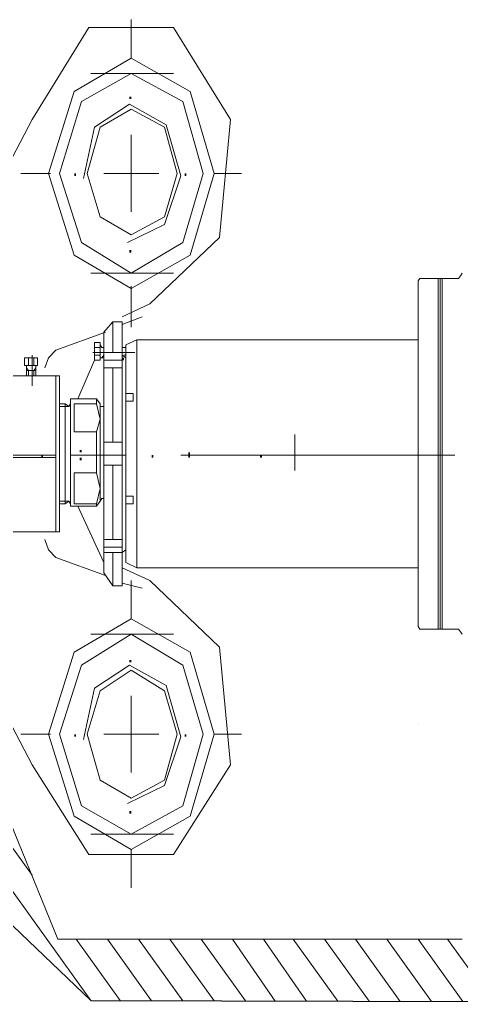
# Model space of a CAD drawing. Header units: inches. Extents: x 2435 to 7572, y 377 to 2555.
# Drawn here: x 6194.1 to 6356.1, y 951.7 to 1312.7 of the extents above; entities that cross this region are included whole.
import ezdxf

# ---------------------------------------------------------------- set-up
doc = ezdxf.new("R2010")
doc.units = ezdxf.units.IN
doc.header["$MEASUREMENT"] = 0

msp = doc.modelspace()

# ---------------------------------------------------------------- hatches: boundary and pattern name
at = {"transparency": 33554559}
for points in [[(6235.06, 1283.53), (6234.38, 1283.53), (6234.38, 1284.47), (6235.06, 1284.47)], [(6214.82, 1255.33), (6214.15, 1255.33), (6214.15, 1256.27), (6214.82, 1256.27)], [(6255.29, 1255.33), (6254.61, 1255.33), (6254.61, 1256.27), (6255.29, 1256.27)], [(6235.06, 1227.14), (6234.38, 1227.14), (6234.38, 1228.08), (6235.06, 1228.08)], [(6232.36, 1187.66), (6231.68, 1187.66), (6231.68, 1188.6), (6232.36, 1188.6)], [(6202.68, 1151.95), (6202.01, 1151.95), (6202.01, 1152.89), (6202.68, 1152.89)], [(6216.85, 1153.83), (6216.17, 1153.83), (6216.17, 1154.77), (6216.85, 1154.77)], [(6216.85, 1151.01), (6216.17, 1151.01), (6216.17, 1151.95), (6216.85, 1151.95)], [(6243.15, 1151.95), (6242.47, 1151.95), (6242.47, 1152.89), (6243.15, 1152.89)], [(6256.64, 1152.89), (6255.96, 1152.89), (6255.96, 1153.83), (6256.64, 1153.83)], [(6256.64, 1151.95), (6255.96, 1151.95), (6255.96, 1152.89), (6256.64, 1152.89)], [(6282.94, 1151.95), (6282.26, 1151.95), (6282.26, 1152.89), (6282.94, 1152.89)], [(6235.06, 1076.76), (6234.38, 1076.76), (6234.38, 1077.7), (6235.06, 1077.7)], [(6214.82, 1049.5), (6214.15, 1049.5), (6214.15, 1050.44), (6214.82, 1050.44)], [(6255.29, 1049.5), (6254.61, 1049.5), (6254.61, 1050.44), (6255.29, 1050.44)], [(6235.06, 1021.3), (6234.38, 1021.3), (6234.38, 1022.24), (6235.06, 1022.24)]]:
    msp.add_hatch(color=256, dxfattribs=at).paths.add_polyline_path(points)

# ---------------------------------------------------------------- linework, layer by layer
at = {"lineweight": 5}
for p, q in [((6235.06, 1312.67), (6235.06, 1298.57)), ((6219.54, 1309.85), (6198.64, 1276.01)), ((6250.57, 1309.85), (6219.54, 1309.85)), ((6271.47, 1276.01), (6250.57, 1309.85)), ((6214.15, 1286.35), (6235.06, 1298.57)), ((6235.06, 1298.57), (6256.64, 1286.35)), ((6216.85, 1282.59), (6235.06, 1292.93)), ((6250.57, 1292.93), (6220.22, 1292.93)), ((6235.06, 1292.93), (6253.94, 1282.59)), ((6204.71, 1256.27), (6214.15, 1286.35)), ((6256.64, 1286.35), (6265.4, 1256.27)), ((6208.75, 1256.27), (6216.85, 1282.59)), ((6221.57, 1273.19), (6234.38, 1281.65)), ((6234.38, 1281.65), (6247.87, 1274.13)), ((6253.94, 1282.59), (6261.36, 1256.27)), ((6223.59, 1273.19), (6235.06, 1279.77)), ((6235.06, 1279.77), (6247.2, 1273.19)), ((6198.64, 1276.01), (6189.87, 1259.09)), ((6267.43, 1232.78), (6271.47, 1276.01)), ((6217.52, 1254.39), (6221.57, 1273.19)), ((6218.87, 1256.27), (6223.59, 1273.19)), ((6247.2, 1273.19), (6251.92, 1256.27)), ((6247.87, 1274.13), (6253.26, 1255.33)), ((6235.06, 1270.37), (6235.06, 1242.17)), ((6205.38, 1256.27), (6194.59, 1256.27)), ((6214.15, 1226.2), (6204.71, 1256.27)), ((6216.85, 1230.9), (6208.75, 1256.27)), ((6223.59, 1240.3), (6218.87, 1256.27)), ((6245.17, 1256.27), (6224.94, 1256.27)), ((6251.92, 1256.27), (6247.2, 1240.3)), ((6261.36, 1256.27), (6253.94, 1230.9)), ((6265.4, 1256.27), (6256.64, 1226.2)), ((6275.52, 1256.27), (6265.4, 1256.27)), ((6253.26, 1255.33), (6247.2, 1237.48)), ((6235.06, 1233.72), (6223.59, 1240.3)), ((6247.2, 1240.3), (6235.06, 1233.72)), ((6247.2, 1237.48), (6233.71, 1230.9)), ((6241.8, 1208.34), (6267.43, 1232.78)), ((6235.06, 1219.62), (6216.85, 1230.9)), ((6253.94, 1230.9), (6235.06, 1219.62)), ((6235.06, 1213.98), (6214.15, 1226.2)), ((6256.64, 1226.2), (6235.06, 1213.98)), ((6250.57, 1219.62), (6220.22, 1219.62)), ((6340.94, 1217.74), (6340.26, 1216.8)), ((6340.26, 1216.8), (6340.26, 1089.92)), ((6347.68, 1217.74), (6340.94, 1217.74)), ((6347.68, 1088.98), (6347.68, 1217.74)), ((6347.68, 1088.98), (6347.68, 1217.74)), ((6347.68, 1217.74), (6348.36, 1217.74)), ((6348.36, 1217.74), (6348.36, 1088.98)), ((6348.36, 1088.98), (6348.36, 1217.74)), ((6348.36, 1217.74), (6348.36, 1088.98)), ((6348.36, 1088.98), (6348.36, 1217.74)), ((6348.36, 1217.74), (6348.36, 1088.98)), ((6348.36, 1088.98), (6348.36, 1217.74)), ((6348.36, 1217.74), (6349.03, 1217.74)), ((6349.03, 1217.74), (6349.03, 1088.98)), ((6349.03, 1088.98), (6349.03, 1217.74)), ((6349.03, 1217.74), (6349.03, 1088.98)), ((6349.03, 1088.98), (6349.03, 1217.74)), ((6349.03, 1217.74), (6349.03, 1088.98)), ((6349.03, 1088.98), (6349.03, 1217.74)), ((6355.1, 1217.74), (6349.03, 1217.74)), ((6349.03, 1217.74), (6349.03, 1088.98)), ((6355.77, 1218.68), (6355.1, 1217.74)), ((6356.45, 1219.62), (6355.77, 1218.68)), ((6235.06, 1214.92), (6235.06, 1199.88)), ((6231.68, 1203.64), (6241.8, 1208.34)), ((6239.1, 1203.64), (6231.68, 1200.82)), ((6224.94, 1198), (6228.31, 1201.76)), ((6228.31, 1201.76), (6228.31, 1190.48)), ((6228.31, 1201.76), (6231.68, 1201.76)), ((6231.68, 1201.76), (6231.68, 1189.54)), ((6225.61, 1198), (6207.41, 1191.42)), ((6224.94, 1109.65), (6224.94, 1198)), ((6233.03, 1193.3), (6237.08, 1195.18)), ((6237.08, 1195.18), (6340.26, 1195.18)), ((6237.08, 1111.53), (6237.08, 1195.18)), ((6207.41, 1191.42), (6204.71, 1188.6)), ((6221.57, 1187.66), (6221.57, 1194.24)), ((6221.57, 1187.66), (6221.57, 1194.24)), ((6221.57, 1194.24), (6223.59, 1194.24)), ((6221.57, 1192.36), (6223.59, 1192.36)), ((6223.59, 1194.24), (6223.59, 1187.66)), ((6224.27, 1192.36), (6223.59, 1193.3)), ((6224.94, 1192.36), (6224.27, 1192.36)), ((6224.27, 1192.36), (6224.94, 1192.36)), ((6224.94, 1193.3), (6224.94, 1192.36)), ((6224.94, 1188.6), (6224.94, 1192.36)), ((6231.68, 1192.36), (6233.03, 1192.36)), ((6233.03, 1192.36), (6231.68, 1192.36)), ((6233.03, 1114.35), (6233.03, 1193.3)), ((6233.03, 1193.3), (6233.03, 1193.3)), ((6195.94, 1188.6), (6200.66, 1188.6)), ((6195.94, 1188.6), (6200.66, 1188.6)), ((6195.94, 1185.78), (6195.94, 1188.6)), ((6197.29, 1188.6), (6197.29, 1185.78)), ((6198.64, 1189.54), (6198.64, 1178.26)), ((6199.31, 1188.6), (6199.31, 1185.78)), ((6200.66, 1188.6), (6200.66, 1185.78)), ((6204.71, 1188.6), (6203.36, 1184.84)), ((6215.5, 1173.56), (6221.57, 1187.66)), ((6220.89, 1190.48), (6236.4, 1190.48)), ((6221.57, 1189.54), (6223.59, 1189.54)), ((6223.59, 1187.66), (6221.57, 1187.66)), ((6223.59, 1188.6), (6224.27, 1188.6)), ((6224.27, 1188.6), (6224.94, 1189.54)), ((6224.27, 1188.6), (6224.94, 1188.6)), ((6231.68, 1190.48), (6224.94, 1190.48)), ((6231.68, 1187.66), (6224.94, 1187.66)), ((6231.68, 1189.54), (6233.03, 1188.6)), ((6231.68, 1189.54), (6231.68, 1117.17)), ((6232.36, 1189.54), (6233.03, 1189.54)), ((6200.66, 1185.78), (6195.94, 1185.78)), ((6196.61, 1185.78), (6196.61, 1184.84)), ((6196.61, 1184.84), (6197.29, 1183.9)), ((6196.61, 1184.84), (6196.61, 1182.02)), ((6199.99, 1184.84), (6199.31, 1183.9)), ((6199.99, 1184.84), (6199.99, 1185.78)), ((6199.99, 1182.02), (6199.99, 1184.84)), ((6231.68, 1184.84), (6224.94, 1184.84)), ((6228.31, 1184.84), (6228.31, 1157.59)), ((6187.17, 1182.02), (6208.75, 1182.02)), ((6196.61, 1183.9), (6199.99, 1183.9)), ((6197.29, 1183.9), (6197.29, 1182.02)), ((6199.31, 1183.9), (6199.31, 1182.02)), ((6207.41, 1182.02), (6207.41, 1124.69)), ((6208.75, 1182.02), (6208.75, 1124.69)), ((6222.24, 1173.56), (6212.8, 1173.56)), ((6212.8, 1173.56), (6212.8, 1134.09)), ((6223.59, 1171.68), (6222.24, 1173.56)), ((6222.24, 1173.56), (6222.24, 1171.68)), ((6235.73, 1175.44), (6233.03, 1175.44)), ((6235.73, 1172.62), (6235.73, 1175.44)), ((6210.78, 1171.68), (6208.75, 1171.68)), ((6208.75, 1170.74), (6212.13, 1170.74)), ((6212.13, 1170.74), (6210.78, 1171.68)), ((6210.78, 1135.03), (6210.78, 1171.68)), ((6212.8, 1171.68), (6212.13, 1170.74)), ((6214.15, 1171.68), (6214.15, 1161.35)), ((6222.24, 1171.68), (6214.15, 1171.68)), ((6223.59, 1166.05), (6222.24, 1171.68)), ((6223.59, 1135.97), (6223.59, 1171.68)), ((6224.27, 1170.74), (6223.59, 1170.74)), ((6224.94, 1170.74), (6224.27, 1170.74)), ((6233.03, 1172.62), (6235.73, 1172.62)), ((6222.24, 1161.35), (6223.59, 1166.05)), ((6214.15, 1161.35), (6222.24, 1161.35)), ((6222.24, 1161.35), (6222.24, 1146.31)), ((6295.08, 1147.25), (6295.08, 1160.41)), ((6231.68, 1157.59), (6224.94, 1157.59)), ((6207.41, 1151.95), (6187.17, 1151.95)), ((6207.41, 1152.89), (6189.2, 1152.89)), ((6212.8, 1152.89), (6233.03, 1152.89)), ((6253.26, 1152.89), (6273.5, 1152.89)), ((6295.08, 1152.89), (6267.43, 1152.89)), ((6293.73, 1152.89), (6313.29, 1152.89)), ((6340.26, 1152.89), (6309.24, 1152.89)), ((6333.52, 1152.89), (6353.75, 1152.89)), ((6340.26, 1152.89), (6340.26, 1152.89)), ((6231.68, 1149.13), (6224.94, 1149.13)), ((6228.31, 1121.87), (6228.31, 1149.13)), ((6214.15, 1135.03), (6214.15, 1146.31)), ((6214.15, 1146.31), (6222.24, 1146.31)), ((6222.24, 1146.31), (6223.59, 1140.67)), ((6223.59, 1140.67), (6222.24, 1135.03)), ((6233.03, 1137.85), (6235.73, 1137.85)), ((6235.73, 1137.85), (6235.73, 1135.03)), ((6208.75, 1135.97), (6212.13, 1135.97)), ((6208.75, 1135.03), (6210.78, 1135.03)), ((6210.78, 1135.03), (6212.13, 1135.97)), ((6212.13, 1135.97), (6212.8, 1135.03)), ((6212.8, 1134.09), (6222.24, 1134.09)), ((6222.24, 1135.03), (6214.15, 1135.03)), ((6224.94, 1113.41), (6215.5, 1134.09)), ((6222.24, 1134.09), (6223.59, 1135.97)), ((6222.24, 1134.09), (6222.24, 1135.03)), ((6224.27, 1136.91), (6223.59, 1135.97)), ((6224.94, 1136.91), (6224.27, 1136.91)), ((6235.73, 1135.03), (6233.03, 1135.03)), ((6208.75, 1124.69), (6187.17, 1124.69)), ((6204.71, 1118.11), (6203.36, 1121.87)), ((6231.68, 1121.87), (6224.94, 1121.87)), ((6231.68, 1119.05), (6224.94, 1119.05)), ((6207.41, 1115.29), (6204.71, 1118.11)), ((6231.68, 1117.17), (6224.94, 1117.17)), ((6228.31, 1104.95), (6228.31, 1117.17)), ((6233.03, 1118.11), (6231.68, 1117.17)), ((6231.68, 1117.17), (6231.68, 1104.95)), ((6225.61, 1108.71), (6207.41, 1115.29)), ((6233.03, 1113.41), (6233.03, 1114.35)), ((6237.08, 1111.53), (6233.03, 1113.41)), ((6228.31, 1104.95), (6224.94, 1109.65)), ((6241.8, 1106.83), (6231.68, 1111.53)), ((6340.26, 1111.53), (6237.08, 1111.53)), ((6231.68, 1104.95), (6228.31, 1104.95)), ((6239.1, 1104.01), (6231.68, 1105.89)), ((6235.06, 1106.83), (6235.06, 1092.74)), ((6267.43, 1082.4), (6241.8, 1106.83)), ((6214.15, 1080.52), (6235.06, 1092.74)), ((6235.06, 1092.74), (6256.64, 1080.52)), ((6216.85, 1075.82), (6235.06, 1087.1)), ((6250.57, 1087.1), (6220.22, 1087.1)), ((6235.06, 1087.1), (6253.94, 1075.82)), ((6340.26, 1089.92), (6340.94, 1088.98)), ((6340.94, 1088.98), (6347.68, 1088.98)), ((6348.36, 1088.98), (6347.68, 1088.98)), ((6349.03, 1088.98), (6348.36, 1088.98)), ((6349.03, 1088.98), (6355.1, 1088.98)), ((6355.1, 1088.98), (6355.77, 1088.04)), ((6355.77, 1088.04), (6356.45, 1087.1)), ((6204.71, 1050.44), (6214.15, 1080.52)), ((6256.64, 1080.52), (6265.4, 1050.44)), ((6271.47, 1039.16), (6267.43, 1082.4)), ((6208.75, 1050.44), (6216.85, 1075.82)), ((6221.57, 1067.36), (6234.38, 1075.82)), ((6234.38, 1075.82), (6247.87, 1068.3)), ((6253.94, 1075.82), (6261.36, 1050.44)), ((6223.59, 1066.42), (6235.06, 1073.94)), ((6235.06, 1073.94), (6247.2, 1066.42)), ((6217.52, 1048.56), (6221.57, 1067.36)), ((6218.87, 1050.44), (6223.59, 1066.42)), ((6247.2, 1066.42), (6251.92, 1050.44)), ((6247.87, 1068.3), (6253.26, 1049.5)), ((6235.06, 1064.54), (6235.06, 1036.34)), ((6189.87, 1056.08), (6198.64, 1039.16)), ((6340.26, 1054.2), (6340.26, 1054.2)), ((6205.38, 1050.44), (6194.59, 1050.44)), ((6214.15, 1020.36), (6204.71, 1050.44)), ((6216.85, 1024.12), (6208.75, 1050.44)), ((6223.59, 1033.52), (6218.87, 1050.44)), ((6245.17, 1050.44), (6224.94, 1050.44)), ((6251.92, 1050.44), (6247.2, 1033.52)), ((6253.26, 1049.5), (6247.2, 1031.64)), ((6261.36, 1050.44), (6253.94, 1024.12)), ((6265.4, 1050.44), (6256.64, 1020.36)), ((6275.52, 1050.44), (6265.4, 1050.44)), ((6220.22, 952.69), (6154.13, 1044.8)), ((6198.64, 998.75), (6165.59, 1044.8)), ((6208.08, 975.25), (6179.75, 1044.8)), ((6198.64, 1039.16), (6219.54, 1006.27)), ((6250.57, 1006.27), (6271.47, 1039.16)), ((6235.06, 1026.94), (6223.59, 1033.52)), ((6247.2, 1033.52), (6235.06, 1026.94)), ((6247.2, 1031.64), (6233.71, 1025.06)), ((6235.06, 1013.79), (6216.85, 1024.12)), ((6253.94, 1024.12), (6235.06, 1013.79)), ((6235.06, 1008.15), (6214.15, 1020.36)), ((6256.64, 1020.36), (6235.06, 1008.15)), ((6250.57, 1013.79), (6220.22, 1013.79)), ((6235.06, 1008.15), (6235.06, 994.05)), ((6219.54, 1006.27), (6250.57, 1006.27)), ((6356.45, 975.25), (6208.08, 975.25)), ((6231.01, 952.69), (6214.82, 975.25)), ((6242.52, 952.64), (6226.29, 975.25)), ((6254, 952.61), (6237.75, 975.25)), ((6265.49, 952.57), (6249.22, 975.25)), ((6276.98, 952.54), (6260.68, 975.25)), ((6287.78, 952.52), (6272.15, 975.25)), ((6299.27, 952.49), (6283.61, 975.25)), ((6310.76, 952.46), (6294.4, 975.25)), ((6322.25, 952.43), (6305.87, 975.25)), ((6333.73, 952.4), (6317.33, 975.25)), ((6345.22, 952.36), (6328.8, 975.25)), ((6356.71, 952.33), (6340.26, 975.25)), ((6367.52, 952.31), (6351.05, 975.25))]:
    msp.add_line(p, q, dxfattribs=at)
for p, q in [((6147.38, 1022.24), (6220.22, 952.69)), ((6220.22, 952.69), (6604.31, 951.68))]:
    msp.add_line(p, q)

doc.saveas('drawing.dxf')
